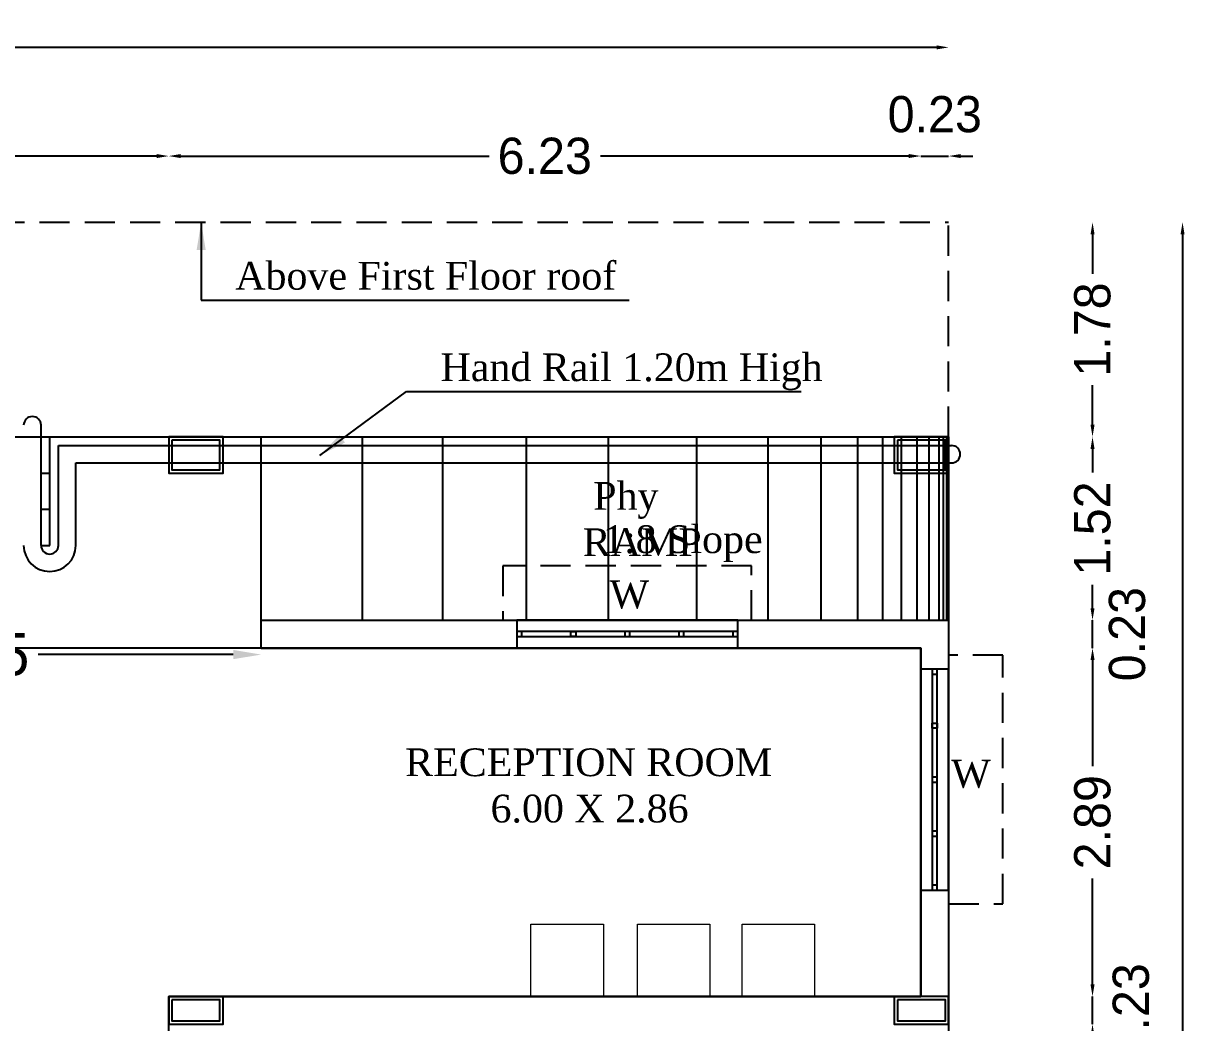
# Model space of a CAD drawing. Header units: metres. Extents: x 3396 to 3562, y 2179 to 2331.
# Drawn here: x 3407.92 to 3417.72, y 2267.07 to 2275.35 of the extents above; entities that cross this region are included whole.
import ezdxf

# ---------------------------------------------------------------- set-up
doc = ezdxf.new("R2010")
doc.units = ezdxf.units.M
doc.header["$PDMODE"] = 34
doc.linetypes.add('HIDDEN', pattern=[0.375, 0.25, -0.125])
doc.layers.add('BLK_1_FLR_0_BLT_UP_AREA', color=26, linetype='Continuous')
doc.layers.add('BLK_1_FLR_0_CARPET_AREA', color=25, linetype='Continuous')
doc.layers.add('BLK_1_FLR_0_DRINKING_WATER', color=7, linetype='Continuous', lineweight=5)
doc.styles.add('outer', font='BKANT.TTF')
doc.styles.get("Standard").update_dxf_attribs({"font": 'arial.ttf'})
doc.dimstyles.new('Banu', dxfattribs={"dimtxt": 0.35, "dimasz": 0.23, "dimexe": 1, "dimexo": 1, "dimgap": 0.1, "dimtad": 0, "dimzin": 1, "dimdsep": 46, "dimtxsty": 'outer', "dimcen": 0.15, "dimdle": 1, "dimse1": 1, "dimse2": 1, "dimclrt": 7, "dimadec": 0, "dimazin": 0, "dimtfac": 1, "dimtix": 1, "dimtmove": 1, "dimatfit": 0, "dimfxl": 0, "dimtolj": 1, "dimtzin": 0, "dimarcsym": 0})

# ---------------------------------------------------------------- blocks, each defined once
blk = doc.blocks.new('A$C35006C9F')
h = blk.add_hatch()
h.set_pattern_fill('ANSI31', color=256, scale=2)
h.set_pattern_definition([(45, (-3161.1406, -1435.413), (-4.490128, 4.490128), [])])
h.paths.add_polyline_path([(-0.1294, 0.0454), (-0.3049, 0.0454), (-0.3049, -0.3502), (-0.1294, -0.3502)])
for points in [[(-0.1021, 0.0726), (-0.3321, 0.0726), (-0.3321, -0.3774), (-0.1021, -0.3774)], [(-0.1294, 0.0454), (-0.3049, 0.0454), (-0.3049, -0.3502), (-0.1294, -0.3502)]]:
    blk.add_lwpolyline(points, close=True)
blk = doc.blocks.new('*D539')
at = {"color": 0, "lineweight": -2}
for p, q in [((3405.3657, 2270.1203), (3406.9814, 2270.1203)), ((3409.6557, 2270.1203), (3408.0401, 2270.1203))]:
    blk.add_line(p, q, dxfattribs=at)
at = {"color": 0}
for points in [[(3405.3657, 2270.1586), (3405.3657, 2270.082), (3405.1357, 2270.1203)], [(3409.6557, 2270.1586), (3409.6557, 2270.082), (3409.8857, 2270.1203)]]:
    blk.add_solid(points, dxfattribs=at)
at = {"layer": 'Defpoints', "color": 0}
for p in [(3405.1357, 2270.1745), (3405.1357, 2270.1203), (3409.8857, 2270.1745)]:
    blk.add_point(p, dxfattribs=at)
at = {"color": 7, "insert": (3407.5107, 2270.1203), "char_height": 0.35, "attachment_point": 5, "style": 'outer'}
blk.add_mtext('\\A1;4.75', dxfattribs=at)
blk = doc.blocks.new('*D242')
at = {"color": 0, "lineweight": -2, "ltscale": 2}
for p, q in [((3405.2357, 2274.2505), (3406.6607, 2274.2505)), ((3409.0207, 2274.2505), (3407.5957, 2274.2505))]:
    blk.add_line(p, q, dxfattribs=at)
at = {"color": 0, "ltscale": 2}
for points in [[(3405.2357, 2274.2671), (3405.2357, 2274.2338), (3405.1357, 2274.2505)], [(3409.0207, 2274.2671), (3409.0207, 2274.2338), (3409.1207, 2274.2505)]]:
    blk.add_solid(points, dxfattribs=at)
at = {"layer": 'Defpoints', "color": 0, "ltscale": 2}
for p in [(3409.1207, 2274.2505), (3405.1357, 2274.1678), (3409.1207, 2274.1678)]:
    blk.add_point(p, dxfattribs=at)
at = {"color": 7, "ltscale": 2, "insert": (3407.1282, 2274.2505), "char_height": 0.3, "attachment_point": 5, "style": 'outer'}
blk.add_mtext('\\A1;3.99', dxfattribs=at)
blk = doc.blocks.new('*D243')
at = {"color": 0, "lineweight": -2, "ltscale": 2}
for p, q in [((3409.2207, 2274.2505), (3411.775, 2274.2505)), ((3415.2507, 2274.2505), (3412.6965, 2274.2505))]:
    blk.add_line(p, q, dxfattribs=at)
at = {"color": 0, "ltscale": 2}
for points in [[(3409.2207, 2274.2671), (3409.2207, 2274.2338), (3409.1207, 2274.2505)], [(3415.2507, 2274.2671), (3415.2507, 2274.2338), (3415.3507, 2274.2505)]]:
    blk.add_solid(points, dxfattribs=at)
at = {"layer": 'Defpoints', "color": 0, "ltscale": 2}
for p in [(3415.3507, 2274.2505), (3409.1207, 2274.1678), (3415.3507, 2274.1678)]:
    blk.add_point(p, dxfattribs=at)
at = {"color": 7, "ltscale": 2, "insert": (3412.2357, 2274.2505), "char_height": 0.3, "attachment_point": 5, "style": 'outer'}
blk.add_mtext('\\A1;6.23', dxfattribs=at)
blk = doc.blocks.new('*D244')
at = {"color": 0, "lineweight": -2, "ltscale": 2}
for p, q in [((3415.2507, 2274.2505), (3415.1507, 2274.2505)), ((3415.3507, 2274.2505), (3415.5807, 2274.2505)), ((3415.6807, 2274.2505), (3415.7807, 2274.2505))]:
    blk.add_line(p, q, dxfattribs=at)
at = {"color": 0, "ltscale": 2}
for points in [[(3415.2507, 2274.2671), (3415.2507, 2274.2338), (3415.3507, 2274.2505)], [(3415.6807, 2274.2671), (3415.6807, 2274.2338), (3415.5807, 2274.2505)]]:
    blk.add_solid(points, dxfattribs=at)
at = {"layer": 'Defpoints', "color": 0, "ltscale": 2}
for p in [(3415.5807, 2274.2505), (3415.3507, 2274.1678), (3415.5807, 2274.1678)]:
    blk.add_point(p, dxfattribs=at)
at = {"color": 7, "ltscale": 2, "insert": (3415.4657, 2274.5956), "char_height": 0.3, "attachment_point": 5, "style": 'outer'}
blk.add_mtext('\\A1;0.23', dxfattribs=at)
blk = doc.blocks.new('*D245')
at = {"color": 0, "lineweight": -2, "ltscale": 2}
for p, q in [((3398.7757, 2275.1505), (3406.566, 2275.1505)), ((3415.4807, 2275.1505), (3407.6904, 2275.1505))]:
    blk.add_line(p, q, dxfattribs=at)
at = {"color": 0, "ltscale": 2}
for points in [[(3398.7757, 2275.1671), (3398.7757, 2275.1338), (3398.6757, 2275.1505)], [(3415.4807, 2275.1671), (3415.4807, 2275.1338), (3415.5807, 2275.1505)]]:
    blk.add_solid(points, dxfattribs=at)
at = {"layer": 'Defpoints', "color": 0, "ltscale": 2}
for p in [(3415.5807, 2275.1505), (3398.6757, 2274.8693), (3415.5807, 2274.8693)]:
    blk.add_point(p, dxfattribs=at)
at = {"color": 7, "ltscale": 2, "insert": (3407.1282, 2275.1505), "char_height": 0.3, "attachment_point": 5, "style": 'outer'}
blk.add_mtext('\\A1;16.91', dxfattribs=at)
blk = doc.blocks.new('*D260')
at = {"color": 0, "lineweight": -2, "ltscale": 2}
for p, q in [((3416.7724, 2267.3878), (3416.7724, 2267.4878)), ((3416.7724, 2267.0578), (3416.7724, 2267.2878)), ((3416.7724, 2266.9578), (3416.7724, 2266.8578))]:
    blk.add_line(p, q, dxfattribs=at)
at = {"color": 0, "ltscale": 2}
for points in [[(3416.7558, 2267.3878), (3416.7891, 2267.3878), (3416.7724, 2267.2878)], [(3416.7558, 2266.9578), (3416.7891, 2266.9578), (3416.7724, 2267.0578)]]:
    blk.add_solid(points, dxfattribs=at)
at = {"layer": 'Defpoints', "color": 0, "ltscale": 2}
for p in [(3416.7556, 2267.2878), (3416.7724, 2267.2878), (3416.7556, 2267.0578)]:
    blk.add_point(p, dxfattribs=at)
at = {"color": 7, "ltscale": 2, "insert": (3417.0911, 2267.1728), "char_height": 0.3, "attachment_point": 5, "rotation": 90, "style": 'outer'}
blk.add_mtext('\\A1;0.23', dxfattribs=at)
blk = doc.blocks.new('*D261')
at = {"color": 0, "lineweight": -2, "ltscale": 2}
for p, q in [((3416.7724, 2270.0745), (3416.7724, 2269.1972)), ((3416.7724, 2267.3878), (3416.7724, 2268.265))]:
    blk.add_line(p, q, dxfattribs=at)
at = {"color": 0, "ltscale": 2}
for points in [[(3416.7558, 2270.0745), (3416.7891, 2270.0745), (3416.7724, 2270.1745)], [(3416.7558, 2267.3878), (3416.7891, 2267.3878), (3416.7724, 2267.2878)]]:
    blk.add_solid(points, dxfattribs=at)
at = {"layer": 'Defpoints', "color": 0, "ltscale": 2}
for p in [(3416.7556, 2270.1745), (3416.7724, 2270.1745), (3416.7556, 2267.2878)]:
    blk.add_point(p, dxfattribs=at)
at = {"color": 7, "ltscale": 2, "insert": (3416.7724, 2268.7311), "char_height": 0.3, "attachment_point": 5, "rotation": 90, "style": 'outer'}
blk.add_mtext('\\A1;2.89', dxfattribs=at)
blk = doc.blocks.new('*D262')
at = {"color": 0, "lineweight": -2, "ltscale": 2}
for p, q in [((3416.7724, 2270.5045), (3416.7724, 2270.6045)), ((3416.7724, 2270.1745), (3416.7724, 2270.4045)), ((3416.7724, 2270.0745), (3416.7724, 2269.9745))]:
    blk.add_line(p, q, dxfattribs=at)
at = {"color": 0, "ltscale": 2}
for points in [[(3416.7558, 2270.5045), (3416.7891, 2270.5045), (3416.7724, 2270.4045)], [(3416.7558, 2270.0745), (3416.7891, 2270.0745), (3416.7724, 2270.1745)]]:
    blk.add_solid(points, dxfattribs=at)
at = {"layer": 'Defpoints', "color": 0, "ltscale": 2}
for p in [(3416.7556, 2270.4045), (3416.7724, 2270.4045), (3416.7556, 2270.1745)]:
    blk.add_point(p, dxfattribs=at)
at = {"color": 7, "ltscale": 2, "insert": (3417.0598, 2270.2895), "char_height": 0.3, "attachment_point": 5, "rotation": 90, "style": 'outer'}
blk.add_mtext('\\A1;0.23', dxfattribs=at)
blk = doc.blocks.new('*D263')
at = {"color": 0, "lineweight": -2, "ltscale": 2}
for p, q in [((3416.7724, 2271.8245), (3416.7724, 2271.6301)), ((3416.7724, 2270.5045), (3416.7724, 2270.6989))]:
    blk.add_line(p, q, dxfattribs=at)
at = {"color": 0, "ltscale": 2}
for points in [[(3416.7558, 2271.8245), (3416.7891, 2271.8245), (3416.7724, 2271.9245)], [(3416.7558, 2270.5045), (3416.7891, 2270.5045), (3416.7724, 2270.4045)]]:
    blk.add_solid(points, dxfattribs=at)
at = {"layer": 'Defpoints', "color": 0, "ltscale": 2}
for p in [(3416.7556, 2271.9245), (3416.7724, 2271.9245), (3416.7556, 2270.4045)]:
    blk.add_point(p, dxfattribs=at)
at = {"color": 7, "ltscale": 2, "insert": (3416.7724, 2271.1645), "char_height": 0.3, "attachment_point": 5, "rotation": 90, "style": 'outer'}
blk.add_mtext('\\A1;1.52', dxfattribs=at)
blk = doc.blocks.new('*D264')
at = {"color": 0, "lineweight": -2, "ltscale": 2}
for p, q in [((3416.7724, 2273.6015), (3416.7724, 2273.2744)), ((3416.7724, 2272.0245), (3416.7724, 2272.3516))]:
    blk.add_line(p, q, dxfattribs=at)
at = {"color": 0, "ltscale": 2}
for points in [[(3416.7558, 2273.6015), (3416.7891, 2273.6015), (3416.7724, 2273.7015)], [(3416.7558, 2272.0245), (3416.7891, 2272.0245), (3416.7724, 2271.9245)]]:
    blk.add_solid(points, dxfattribs=at)
at = {"layer": 'Defpoints', "color": 0, "ltscale": 2}
for p in [(3416.7556, 2273.7015), (3416.7724, 2273.7015), (3416.7556, 2271.9245)]:
    blk.add_point(p, dxfattribs=at)
at = {"color": 7, "ltscale": 2, "insert": (3416.7724, 2272.813), "char_height": 0.3, "attachment_point": 5, "rotation": 90, "style": 'outer'}
blk.add_mtext('\\A1;1.78', dxfattribs=at)
blk = doc.blocks.new('*D265')
at = {"color": 0, "lineweight": -2, "ltscale": 2}
for p, q in [((3417.5182, 2273.6015), (3417.5182, 2253.2695)), ((3417.5182, 2231.7778), (3417.5182, 2252.1098))]:
    blk.add_line(p, q, dxfattribs=at)
at = {"color": 0, "ltscale": 2}
for points in [[(3417.5015, 2273.6015), (3417.5348, 2273.6015), (3417.5182, 2273.7015)], [(3417.5015, 2231.7778), (3417.5348, 2231.7778), (3417.5182, 2231.6778)]]:
    blk.add_solid(points, dxfattribs=at)
at = {"layer": 'Defpoints', "color": 0, "ltscale": 2}
for p in [(3417.2283, 2273.7015), (3417.5182, 2273.7015), (3417.2283, 2231.6778)]:
    blk.add_point(p, dxfattribs=at)
at = {"color": 7, "ltscale": 2, "insert": (3417.5182, 2252.6896), "char_height": 0.3, "attachment_point": 5, "rotation": 90, "style": 'outer'}
blk.add_mtext('\\A1;42.02', dxfattribs=at)

msp = doc.modelspace()

# ---------------------------------------------------------------- linework, layer by layer
at = {"linetype": 'HIDDEN'}
for p in [(3398.67571, 2273.70148), (3415.58071, 2271.92449)]:
    msp.add_line(p, (3415.58071, 2273.70148), dxfattribs=at)
at = {"color": 1}
for p, q in [((3408.06353, 2271.02449), (3408.06353, 2272.02062)), ((3408.20788, 2271.02449), (3408.20788, 2271.85231)), ((3408.20788, 2271.85231), (3415.6048, 2271.85231)), ((3408.35176, 2271.02449), (3408.35176, 2271.70844)), ((3408.35176, 2271.70844), (3415.6048, 2271.70844))]:
    msp.add_line(p, q, dxfattribs=at)
for p, q in [((3408.06353, 2271.92449), (3408.13571, 2271.92449)), ((3408.13571, 2271.02449), (3408.13571, 2271.92449)), ((3408.13571, 2271.02449), (3408.13571, 2271.92449)), ((3408.13571, 2271.92449), (3415.58071, 2271.92449)), ((3409.88571, 2270.17449), (3409.88571, 2271.92449)), ((3410.72515, 2270.40449), (3410.72515, 2271.92449)), ((3411.39022, 2270.40449), (3411.39022, 2271.92449)), ((3412.08386, 2270.40449), (3412.08386, 2271.92449)), ((3412.76243, 2270.40449), (3412.76243, 2271.92449)), ((3413.49381, 2270.40449), (3413.49381, 2271.92449)), ((3414.08492, 2270.40449), (3414.08492, 2271.92449)), ((3414.52451, 2270.40449), (3414.52451, 2271.92449)), ((3414.82814, 2270.40449), (3414.82814, 2271.92449)), ((3415.03612, 2270.40449), (3415.03612, 2271.92449)), ((3415.18974, 2270.40449), (3415.18974, 2271.92449)), ((3415.31994, 2270.40449), (3415.31994, 2271.92449)), ((3415.41974, 2270.40449), (3415.41974, 2271.92449)), ((3415.50101, 2270.40449), (3415.50101, 2271.92449)), ((3415.53771, 2270.40449), (3415.53771, 2271.92449)), ((3415.56461, 2270.40449), (3415.56461, 2271.92449)), ((3415.58071, 2270.40449), (3415.58071, 2271.92449)), ((3408.06353, 2271.62449), (3408.13571, 2271.62449)), ((3408.06353, 2271.32449), (3408.13571, 2271.32449)), ((3408.06353, 2271.02449), (3408.13571, 2271.02449)), ((3409.88571, 2270.40449), (3415.58071, 2270.40449)), ((3409.88571, 2270.17449), (3409.88571, 2270.40449)), ((3415.58071, 2270.40449), (3415.58071, 2231.67778)), ((3409.88571, 2270.17449), (3415.35071, 2270.17449)), ((3415.35071, 2270.17449), (3415.35071, 2267.28778)), ((3415.35071, 2267.28778), (3409.12071, 2267.28778)), ((3409.12071, 2266.78829), (3409.12071, 2267.28778))]:
    msp.add_line(p, q)
for points in [[(3409.12071, 2271.92449), (3409.12071, 2271.62449), (3409.57071, 2271.62449), (3409.57071, 2271.92449)], [(3409.14793, 2271.89727), (3409.14793, 2271.65171), (3409.54349, 2271.65171), (3409.54349, 2271.89727)], [(3415.13071, 2271.92449), (3415.13071, 2271.62449), (3415.58071, 2271.62449), (3415.58071, 2271.92449)], [(3415.15793, 2271.89727), (3415.15793, 2271.65171), (3415.55349, 2271.65171), (3415.55349, 2271.89727)], [(3413.83421, 2270.40449), (3412.00421, 2270.40449), (3412.00421, 2270.17449), (3413.83421, 2270.17449)], [(3413.83421, 2270.31025), (3412.00421, 2270.31025), (3412.00421, 2270.26873), (3413.83421, 2270.26873)], [(3412.04573, 2270.31025), (3412.00421, 2270.31025), (3412.00421, 2270.26873), (3412.04573, 2270.26873)], [(3412.45134, 2270.31025), (3412.49285, 2270.31025), (3412.49285, 2270.26873), (3412.45134, 2270.26873)], [(3412.93997, 2270.31025), (3412.89846, 2270.31025), (3412.89846, 2270.26873), (3412.93997, 2270.26873)], [(3413.38709, 2270.31025), (3413.34558, 2270.31025), (3413.34558, 2270.26873), (3413.38709, 2270.26873)], [(3413.83421, 2270.31025), (3413.7927, 2270.31025), (3413.7927, 2270.26873), (3413.83421, 2270.26873)], [(3415.58071, 2268.16976), (3415.58071, 2269.99976), (3415.35071, 2269.99976), (3415.35071, 2268.16976)], [(3415.48647, 2268.16976), (3415.48647, 2269.99976), (3415.44495, 2269.99976), (3415.44495, 2268.16976)], [(3415.48647, 2269.95824), (3415.48647, 2269.99976), (3415.44495, 2269.99976), (3415.44495, 2269.95824)], [(3415.48647, 2269.55263), (3415.48647, 2269.51112), (3415.44495, 2269.51112), (3415.44495, 2269.55263)], [(3415.48647, 2269.064), (3415.48647, 2269.10551), (3415.44495, 2269.10551), (3415.44495, 2269.064)], [(3415.48647, 2268.61688), (3415.48647, 2268.65839), (3415.44495, 2268.65839), (3415.44495, 2268.61688)], [(3415.48647, 2268.16976), (3415.48647, 2268.21127), (3415.44495, 2268.21127), (3415.44495, 2268.16976)]]:
    msp.add_lwpolyline(points, close=True)
at = {"linetype": 'HIDDEN'}
for points in [[(3413.94921, 2270.40449), (3413.94921, 2270.85449), (3411.88921, 2270.85449), (3411.88921, 2270.40449)], [(3415.58071, 2268.05476), (3416.03071, 2268.05476), (3416.03071, 2270.11476), (3415.58071, 2270.11476)]]:
    msp.add_lwpolyline(points, dxfattribs=at)
at = {"color": 1}
for centre, radius, start, end in [((3407.9916, 2272.02062), 0.07194, 0, 180), ((3415.6048, 2271.78037), 0.07194, 270, 90), ((3408.13571, 2271.02449), 0.21605, 180, 0), ((3408.13571, 2271.02449), 0.07218, 180, 0)]:
    msp.add_arc(centre, radius, start, end, dxfattribs=at)
at = {"layer": 'BLK_1_FLR_0_BLT_UP_AREA', "color": 26, "ltscale": 400}
msp.add_lwpolyline([(3398.67571, 2271.92449), (3415.58071, 2271.92449), (3415.58071, 2231.67778), (3398.67571, 2231.67778)], close=True, dxfattribs=at)
at = {"layer": 'BLK_1_FLR_0_CARPET_AREA', "color": 26, "linetype": 'Continuous'}
msp.add_lwpolyline([(3405.13571, 2246.26778), (3401.03571, 2246.26778), (3401.03571, 2244.36778), (3405.13571, 2244.36778), (3405.13571, 2236.23778), (3409.12071, 2236.23778), (3409.12071, 2267.28778), (3415.35071, 2267.28778), (3415.35071, 2270.17449), (3409.88571, 2270.17449), (3405.13571, 2270.17449), (3405.13571, 2246.26778)], dxfattribs=at)
at = {"layer": 'BLK_1_FLR_0_DRINKING_WATER'}
for points in [[(3412.12138, 2267.88778), (3412.72138, 2267.88778), (3412.72138, 2267.28778), (3412.12138, 2267.28778)], [(3413.00358, 2267.88778), (3413.60358, 2267.88778), (3413.60358, 2267.28778), (3413.00358, 2267.28778)], [(3413.87039, 2267.88777), (3414.47039, 2267.88777), (3414.47039, 2267.28777), (3413.87039, 2267.28777)]]:
    msp.add_lwpolyline(points, close=True, dxfattribs=at)

# ---------------------------------------------------------------- block references
at = {"rotation": 90}
for p in [(3409.19331, 2267.38991), (3415.20331, 2267.38991)]:
    msp.add_blockref('A$C35006C9F', p, dxfattribs=at)

# ---------------------------------------------------------------- texts
at = {"char_height": 0.23, "attachment_point": 1}
for s, width, insert in [('{\\fTimes New Roman|b0|i0|c0|p18;Above First Floor roof}', 5.3121457, (3409.67198, 2273.37372)), ('{\\fTimes New Roman|b0|i0|c0|p18;Hand Rail 1.20m High}', 5.3121457, (3411.37237, 2272.61571)), ('{\\fTimes New Roman|b0|i0|c0|p18; Phy RAMP}', 1.5713009, (3412.55019, 2271.54983)), ('{\\fTimes New Roman|b0|i0|c0|p18;\\W1.93323; \\W1;1:8 Slope}', 1.5713009, (3412.55019, 2271.19117)), ('{\\fTimes New Roman|b0|i0|c0|p18;\\W2.56455; \\W1;W}', 0.7488848, (3412.55019, 2270.73434)), ('{\\fTimes New Roman|b0|i0|c0|p18;\\W0.311; \\W1;RECEPTION ROOM\\P{\\W8.454551; }6.00 X 2.86}', 3.0116337, (3411.05222, 2269.3431)), ('{\\fTimes New Roman|b0|i0|c0|p18;\\W2.56455; \\W1;W}', 0.7488848, (3415.3787, 2269.24845))]:
    msp.add_mtext_dynamic_manual_height_columns(s, width=width, gutter_width=12.5, heights=[0], dxfattribs=dict(at, insert=insert))

# ---------------------------------------------------------------- dimensions: what is measured, and where the dimension line sits
at = {"ltscale": 2}
for base, p1, p2, picture, middle in [((3415.5807090911, 2275.150458879), (3398.6757090772, 2274.8693460464), (3415.5807090911, 2274.8693460464), '*D245', (3407.1282090841, 2275.150458879)), ((3409.12070909, 2274.2504558), (3405.13570908, 2274.16783277), (3409.12070909, 2274.16783277), '*D242', (3407.12820908, 2274.2504558)), ((3415.35071, 2274.25046), (3409.12071, 2274.16783), (3415.35071, 2274.16783), '*D243', (3412.23571, 2274.25046))]:
    dim = msp.add_linear_dim(base=base, p1=p1, p2=p2, dimstyle='Banu', override={"dimtxt": 0.3, "dimasz": 0.1, "dimpost": '\\X'}, dxfattribs=at)
    dim.commit()
    dim.dimension.update_dxf_attribs({"geometry": picture, "text_midpoint": middle})
dim = msp.add_linear_dim(base=(3415.58071, 2274.25046), p1=(3415.35071, 2274.16783), p2=(3415.58071, 2274.16783), dimstyle='Banu', override={"dimtxt": 0.3, "dimasz": 0.1, "dimpost": '\\X'}, dxfattribs=at)
dim.commit()
dim.dimension.update_dxf_attribs({"geometry": '*D244', "text_midpoint": (3415.46571, 2274.59561), "dimtype": 160})
for base, p1, p2, angle, picture, middle in [((3416.77245, 2273.70148), (3416.75555, 2271.92449), (3416.75555, 2273.70148), 270, '*D264', (3416.77245, 2272.81298)), ((3417.51817, 2273.70148), (3417.22829, 2231.67778), (3417.22829, 2273.70148), 90, '*D265', (3417.51817, 2252.68963)), ((3416.77245, 2271.92449), (3416.75555, 2270.40449), (3416.75555, 2271.92449), 270, '*D263', (3416.77245, 2271.16449)), ((3416.77245, 2270.17449), (3416.75555, 2267.28778), (3416.75555, 2270.17449), 270, '*D261', (3416.77245, 2268.73113))]:
    dim = msp.add_linear_dim(base=base, p1=p1, p2=p2, angle=angle, dimstyle='Banu', override={"dimtxt": 0.3, "dimasz": 0.1, "dimpost": '\\X'}, dxfattribs=at)
    dim.commit()
    dim.dimension.update_dxf_attribs({"geometry": picture, "text_midpoint": middle})
for base, p1, p2, picture, middle in [((3416.77245, 2270.40449), (3416.75555, 2270.17449), (3416.75555, 2270.40449), '*D262', (3417.05983, 2270.28949)), ((3416.77245, 2267.28778), (3416.75555, 2267.05778), (3416.75555, 2267.28778), '*D260', (3417.09111, 2267.17278))]:
    dim = msp.add_linear_dim(base=base, p1=p1, p2=p2, angle=270, dimstyle='Banu', override={"dimtxt": 0.3, "dimasz": 0.1, "dimpost": '\\X'}, dxfattribs=at)
    dim.commit()
    dim.dimension.update_dxf_attribs({"geometry": picture, "text_midpoint": middle, "dimtype": 160})
dim = msp.add_linear_dim(base=(3405.13571, 2270.12029), p1=(3409.88571, 2270.17449), p2=(3405.13571, 2270.17449), dimstyle='Banu', override={"dimpost": '\\X'})
dim.commit()
dim.dimension.update_dxf_attribs({"geometry": '*D539', "text_midpoint": (3407.51071, 2270.12029)})

# ---------------------------------------------------------------- leaders
msp.add_leader([(3409.38989, 2273.70148), (3409.38989, 2273.05767), (3412.93557, 2273.05767)], dimstyle='Banu', override={"dimgap": 0.1, "dimtad": 0}, dxfattribs=at)
msp.add_leader([(3410.37358, 2271.77065), (3411.09028, 2272.29966), (3414.35949, 2272.29966)], dimstyle='Banu', dxfattribs=at)

doc.saveas('drawing.dxf')
